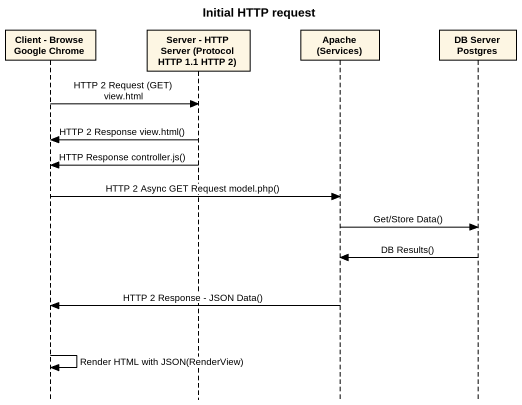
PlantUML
@startuml
title Initial HTTP request
hide footbox
participant "Client - Browse Google Chrome" as Client_Browse_Google_Chrome
participant "Server - HTTP Server (Protocol HTTP 1.1 HTTP 2)" as Server_HTTP_Server_Protocol
participant "Apache (Services)" as Apache_Services
participant "DB Server Postgres" as DB_Server_Postgres

Client_Browse_Google_Chrome -> Server_HTTP_Server_Protocol : HTTP 2 Request (GET) view.html
Server_HTTP_Server_Protocol -> Client_Browse_Google_Chrome : HTTP 2 Response view.html()
Server_HTTP_Server_Protocol -> Client_Browse_Google_Chrome : HTTP Response controller.js()
Client_Browse_Google_Chrome -> Apache_Services : HTTP 2 Async GET Request model.php()
Apache_Services -> DB_Server_Postgres : Get/Store Data()
DB_Server_Postgres -> Apache_Services : DB Results()
Apache_Services -> Client_Browse_Google_Chrome : HTTP 2 Response - JSON Data()
Client_Browse_Google_Chrome -> Client_Browse_Google_Chrome : Render HTML with JSON(RenderView)
@enduml
